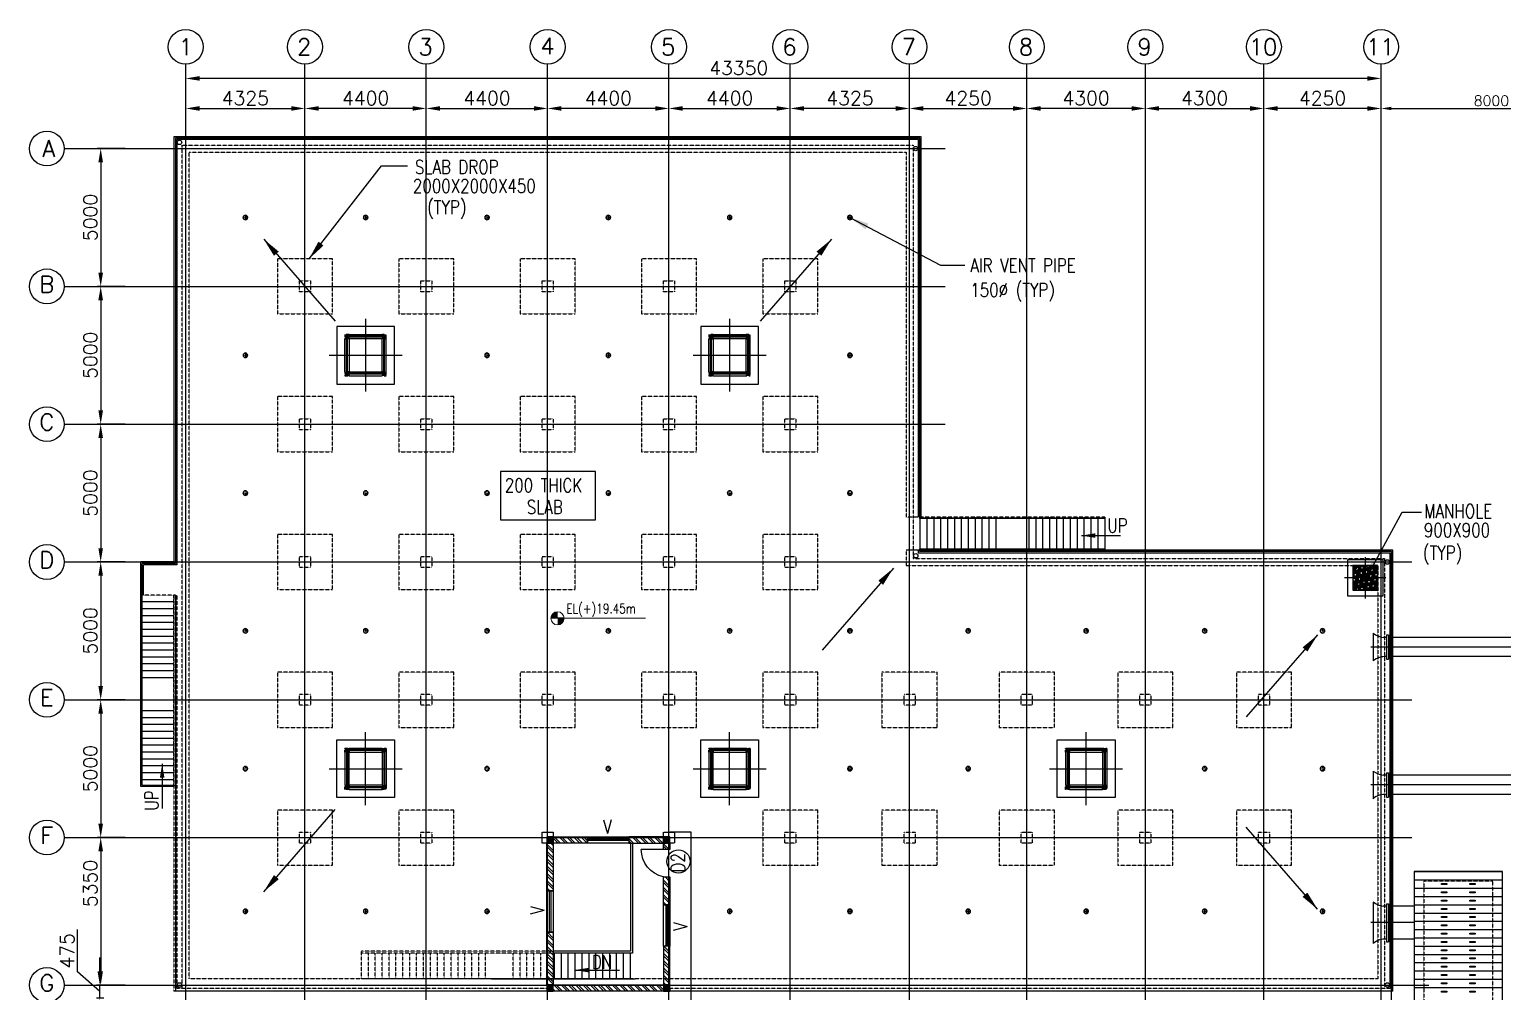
# Model space of a CAD drawing. Header units: millimetres. Extents: x -7644 to 230040, y 17031 to 222323.
# Drawn here: x 102246 to 155664, y 183353 to 218264 of the extents above; entities that cross this region are included whole.
import ezdxf
from ezdxf.enums import TextEntityAlignment as Align

# ---------------------------------------------------------------- set-up
doc = ezdxf.new("R2010")
doc.units = ezdxf.units.MM
doc.header["$LTSCALE"] = 4
doc.header["$MEASUREMENT"] = 0
doc.header["$PDMODE"] = 34
doc.linetypes.add('CENTER', pattern=[2, 1.25, -0.25, 0.25, -0.25])
doc.linetypes.add('HIDDEN', pattern=[0.375, 0.25, -0.125])
doc.layers.get('0').update_dxf_attribs({"color": 8})
for name, color, linetype in [('3MM', 3, 'Continuous'), ('AIR COWL', 3, 'Continuous'), ('BRICK WALL', 1, 'Continuous'), ('CENTER', 252, 'CENTER'), ('DIM', 8, 'Continuous'), ('GD NAME', 6, 'CENTER'), ('GRID', 8, 'CENTER'), ('HANDRAIL', 6, 'Continuous'), ('HATCH', 253, 'Continuous'), ('MOTOR', 252, 'Continuous'), ('PIPE', 3, 'Continuous'), ('PIPE LINE(MOTOR)', 142, 'Continuous'), ('RCC WALL', 7, 'Continuous'), ('SHADE', 5, 'Continuous'), ('txt-1', 7, 'Continuous'), ('txt-2', 7, 'Continuous')]:
    doc.layers.add(name, color=color, linetype=linetype)
doc.layers.add('C - E - Text 2.5', color=3, linetype='CENTER', lineweight=35)
doc.layers.add('Object', color=7, linetype='Continuous', lineweight=0)
doc.styles.add('Mano', font='romand.shx', dxfattribs={"height": 3})
doc.styles.add('ROMANS', font='ROMANS')
doc.linetypes.add('FENCELINE1', pattern='A,0.25,-0.1,[133,ltypeshp.shx,S=0.1,R=0,X=-0.1,Y=0],-0.1,1', length=1.45)
doc.dimstyles.new('1-75N', dxfattribs={"dimscale": 75, "dimtxt": 5, "dimasz": 5, "dimexe": 1.25, "dimexo": 1.25, "dimgap": 1.25, "dimtad": 1, "dimdec": 0, "dimdsep": 46, "dimtxsty": 'ROMANS', "dimcen": 1, "dimclrd": 8, "dimclre": 8, "dimclrt": 5, "dimadec": 0, "dimazin": 0, "dimtfac": 1, "dimtdec": 0, "dimtmove": 0, "dimatfit": 3, "dimfxl": 1, "dimarcsym": 0})

# ---------------------------------------------------------------- blocks, each defined once
blk = doc.blocks.new('*D150')
at = {"layer": 'DEFPOINTS', "color": 0, "transparency": 16777216}
for p in [(104798, 183590), (105066, 183590), (105066, 183115)]:
    blk.add_point(p, dxfattribs=at)
at = {"layer": 'DIM', "color": 8, "lineweight": -2, "transparency": 16777216}
for p, q in [((103989, 184063), (103989, 185599)), ((104798, 184090), (104798, 184590)), ((104798, 183353), (103989, 184063)), ((104941, 183590), (104673, 183590)), ((104798, 183115), (104798, 183590)), ((104798, 183115), (104798, 183590)), ((104941, 183115), (104673, 183115)), ((104798, 182615), (104798, 182115))]:
    blk.add_line(p, q, dxfattribs=at)
at = {"layer": 'DIM', "color": 8, "transparency": 16777216}
for points in [[(104715, 184090), (104881, 184090), (104798, 183590)], [(104715, 182615), (104881, 182615), (104798, 183115)]]:
    blk.add_solid(points, dxfattribs=at)
at = {"layer": 'DIM', "color": 5, "transparency": 16777216, "insert": (103614, 184831), "char_height": 500, "attachment_point": 5, "rotation": 90, "style": 'ROMANS'}
blk.add_mtext('475', dxfattribs=at)
blk = doc.blocks.new('A$C472B03D5')
at = {"layer": 'DIM'}
h = blk.add_hatch(color=1, dxfattribs=at)
h.dxf.hatch_style = 1
h.paths.add_polyline_path([(0, 0), (-238, 0), (-238, -238, 0.414214)])
h.paths.add_polyline_path([(-238, 0), (-238, 238, 0.414214), (-476, 0)])
at = {"layer": 'DIM', "color": 1}
blk.add_line((0, 0), (-476, 0), dxfattribs=at)
at = {"layer": 'Object'}
blk.add_lwpolyline([(0, 0), (2950, 0)], dxfattribs=at)
blk.add_circle((-238, 0), 238, dxfattribs=at)
blk = doc.blocks.new('*D151')
at = {"layer": 'DEFPOINTS', "color": 0, "transparency": 16777216}
for p in [(105837, 213940), (104829, 208940), (105837, 208940)]:
    blk.add_point(p, dxfattribs=at)
at = {"layer": 'DIM', "color": 8, "lineweight": -2, "transparency": 16777216}
for p, q in [((105712, 213940), (104704, 213940)), ((104829, 213440), (104829, 209440)), ((105712, 208940), (104704, 208940))]:
    blk.add_line(p, q, dxfattribs=at)
at = {"layer": 'DIM', "color": 8, "transparency": 16777216}
for points in [[(104745, 213440), (104912, 213440), (104829, 213940)], [(104745, 209440), (104912, 209440), (104829, 208940)]]:
    blk.add_solid(points, dxfattribs=at)
at = {"layer": 'DIM', "color": 5, "transparency": 16777216, "insert": (104454, 211440), "char_height": 500, "attachment_point": 5, "rotation": 90, "style": 'ROMANS'}
blk.add_mtext('5000', dxfattribs=at)
blk = doc.blocks.new('*D152')
at = {"layer": 'DEFPOINTS', "color": 0, "transparency": 16777216}
for p in [(105837, 208940), (104829, 203940), (105837, 203940)]:
    blk.add_point(p, dxfattribs=at)
at = {"layer": 'DIM', "color": 8, "lineweight": -2, "transparency": 16777216}
for p, q in [((105712, 208940), (104704, 208940)), ((104829, 208440), (104829, 204440)), ((105712, 203940), (104704, 203940))]:
    blk.add_line(p, q, dxfattribs=at)
at = {"layer": 'DIM', "color": 8, "transparency": 16777216}
for points in [[(104745, 208440), (104912, 208440), (104829, 208940)], [(104745, 204440), (104912, 204440), (104829, 203940)]]:
    blk.add_solid(points, dxfattribs=at)
at = {"layer": 'DIM', "color": 5, "transparency": 16777216, "insert": (104454, 206440), "char_height": 500, "attachment_point": 5, "rotation": 90, "style": 'ROMANS'}
blk.add_mtext('5000', dxfattribs=at)
blk = doc.blocks.new('*D170')
at = {"layer": 'DEFPOINTS', "color": 0, "transparency": 16777216}
for p in [(105837, 203940), (104829, 198940), (105837, 198940)]:
    blk.add_point(p, dxfattribs=at)
at = {"layer": 'DIM', "color": 8, "lineweight": -2, "transparency": 16777216}
for p, q in [((105712, 203940), (104704, 203940)), ((104829, 203440), (104829, 199440)), ((105712, 198940), (104704, 198940))]:
    blk.add_line(p, q, dxfattribs=at)
at = {"layer": 'DIM', "color": 8, "transparency": 16777216}
for points in [[(104745, 203440), (104912, 203440), (104829, 203940)], [(104745, 199440), (104912, 199440), (104829, 198940)]]:
    blk.add_solid(points, dxfattribs=at)
at = {"layer": 'DIM', "color": 5, "transparency": 16777216, "insert": (104454, 201440), "char_height": 500, "attachment_point": 5, "rotation": 90, "style": 'ROMANS'}
blk.add_mtext('5000', dxfattribs=at)
blk = doc.blocks.new('*D171')
at = {"layer": 'DEFPOINTS', "color": 0, "transparency": 16777216}
for p in [(105837, 198940), (104829, 193940), (105837, 193940)]:
    blk.add_point(p, dxfattribs=at)
at = {"layer": 'DIM', "color": 8, "lineweight": -2, "transparency": 16777216}
for p, q in [((105712, 198940), (104704, 198940)), ((104829, 198440), (104829, 194440)), ((105712, 193940), (104704, 193940))]:
    blk.add_line(p, q, dxfattribs=at)
at = {"layer": 'DIM', "color": 8, "transparency": 16777216}
for points in [[(104745, 198440), (104912, 198440), (104829, 198940)], [(104745, 194440), (104912, 194440), (104829, 193940)]]:
    blk.add_solid(points, dxfattribs=at)
at = {"layer": 'DIM', "color": 5, "transparency": 16777216, "insert": (104454, 196440), "char_height": 500, "attachment_point": 5, "rotation": 90, "style": 'ROMANS'}
blk.add_mtext('5000', dxfattribs=at)
blk = doc.blocks.new('*D153')
at = {"layer": 'DEFPOINTS', "color": 0, "transparency": 16777216}
for p in [(105837, 193940), (104829, 188940), (105837, 188940)]:
    blk.add_point(p, dxfattribs=at)
at = {"layer": 'DIM', "color": 8, "lineweight": -2, "transparency": 16777216}
for p, q in [((105712, 193940), (104704, 193940)), ((104829, 193440), (104829, 189440)), ((105712, 188940), (104704, 188940))]:
    blk.add_line(p, q, dxfattribs=at)
at = {"layer": 'DIM', "color": 8, "transparency": 16777216}
for points in [[(104745, 193440), (104912, 193440), (104829, 193940)], [(104745, 189440), (104912, 189440), (104829, 188940)]]:
    blk.add_solid(points, dxfattribs=at)
at = {"layer": 'DIM', "color": 5, "transparency": 16777216, "insert": (104454, 191440), "char_height": 500, "attachment_point": 5, "rotation": 90, "style": 'ROMANS'}
blk.add_mtext('5000', dxfattribs=at)
blk = doc.blocks.new('*D154')
at = {"layer": 'DEFPOINTS', "color": 0, "transparency": 16777216}
for p in [(105837, 188940), (104829, 183590), (105837, 183590)]:
    blk.add_point(p, dxfattribs=at)
at = {"layer": 'DIM', "color": 8, "lineweight": -2, "transparency": 16777216}
for p, q in [((105712, 188940), (104704, 188940)), ((104829, 188440), (104829, 184090)), ((105712, 183590), (104704, 183590))]:
    blk.add_line(p, q, dxfattribs=at)
at = {"layer": 'DIM', "color": 8, "transparency": 16777216}
for points in [[(104745, 188440), (104912, 188440), (104829, 188940)], [(104745, 184090), (104912, 184090), (104829, 183590)]]:
    blk.add_solid(points, dxfattribs=at)
at = {"layer": 'DIM', "color": 5, "transparency": 16777216, "insert": (104454, 187274), "char_height": 500, "attachment_point": 5, "rotation": 90, "style": 'ROMANS'}
blk.add_mtext('5350', dxfattribs=at)
blk = doc.blocks.new('*D159')
at = {"layer": 'DEFPOINTS', "color": 0, "transparency": 16777216}
for p in [(112237, 215396), (107912, 214972), (112237, 214972)]:
    blk.add_point(p, dxfattribs=at)
at = {"layer": 'DIM', "color": 8, "lineweight": -2, "transparency": 16777216}
for p, q in [((107912, 215097), (107912, 215521)), ((108412, 215396), (111737, 215396)), ((112237, 215097), (112237, 215521))]:
    blk.add_line(p, q, dxfattribs=at)
at = {"layer": 'DIM', "color": 8, "transparency": 16777216}
for points in [[(108412, 215480), (108412, 215313), (107912, 215396)], [(111737, 215480), (111737, 215313), (112237, 215396)]]:
    blk.add_solid(points, dxfattribs=at)
at = {"layer": 'DIM', "color": 5, "transparency": 16777216, "insert": (110074, 215771), "char_height": 500, "attachment_point": 5, "style": 'ROMANS'}
blk.add_mtext('4325', dxfattribs=at)
blk = doc.blocks.new('*D160')
at = {"layer": 'DEFPOINTS', "color": 0, "transparency": 16777216}
for p in [(107912, 216486), (107912, 215704), (151262, 215579)]:
    blk.add_point(p, dxfattribs=at)
at = {"layer": 'DIM', "color": 8, "lineweight": -2, "transparency": 16777216}
for p, q in [((107912, 215829), (107912, 216611)), ((150762, 216486), (108412, 216486)), ((151262, 215704), (151262, 216611))]:
    blk.add_line(p, q, dxfattribs=at)
at = {"layer": 'DIM', "color": 8, "transparency": 16777216}
for points in [[(108412, 216569), (108412, 216403), (107912, 216486)], [(150762, 216569), (150762, 216403), (151262, 216486)]]:
    blk.add_solid(points, dxfattribs=at)
at = {"layer": 'DIM', "color": 5, "transparency": 16777216, "insert": (127968, 216861), "char_height": 500, "attachment_point": 5, "style": 'ROMANS'}
blk.add_mtext('43350', dxfattribs=at)
blk = doc.blocks.new('*D161')
at = {"layer": 'DEFPOINTS', "color": 0, "transparency": 16777216}
for p in [(112237, 215396), (112237, 214972), (116637, 214972)]:
    blk.add_point(p, dxfattribs=at)
at = {"layer": 'DIM', "color": 8, "lineweight": -2, "transparency": 16777216}
for p, q in [((112237, 215097), (112237, 215521)), ((116137, 215396), (112737, 215396)), ((116637, 215097), (116637, 215521))]:
    blk.add_line(p, q, dxfattribs=at)
at = {"layer": 'DIM', "color": 8, "transparency": 16777216}
for points in [[(112737, 215480), (112737, 215313), (112237, 215396)], [(116137, 215480), (116137, 215313), (116637, 215396)]]:
    blk.add_solid(points, dxfattribs=at)
at = {"layer": 'DIM', "color": 5, "transparency": 16777216, "insert": (114437, 215771), "char_height": 500, "attachment_point": 5, "style": 'ROMANS'}
blk.add_mtext('4400', dxfattribs=at)
blk = doc.blocks.new('*D162')
at = {"layer": 'DEFPOINTS', "color": 0, "transparency": 16777216}
for p in [(121037, 215396), (116637, 214972), (121037, 214972)]:
    blk.add_point(p, dxfattribs=at)
at = {"layer": 'DIM', "color": 8, "lineweight": -2, "transparency": 16777216}
for p, q in [((116637, 215097), (116637, 215521)), ((117137, 215396), (120537, 215396)), ((121037, 215097), (121037, 215521))]:
    blk.add_line(p, q, dxfattribs=at)
at = {"layer": 'DIM', "color": 8, "transparency": 16777216}
for points in [[(117137, 215480), (117137, 215313), (116637, 215396)], [(120537, 215480), (120537, 215313), (121037, 215396)]]:
    blk.add_solid(points, dxfattribs=at)
at = {"layer": 'DIM', "color": 5, "transparency": 16777216, "insert": (118837, 215771), "char_height": 500, "attachment_point": 5, "style": 'ROMANS'}
blk.add_mtext('4400', dxfattribs=at)
blk = doc.blocks.new('*D163')
at = {"layer": 'DEFPOINTS', "color": 0, "transparency": 16777216}
for p in [(121037, 215396), (121037, 214972), (125437, 214972)]:
    blk.add_point(p, dxfattribs=at)
at = {"layer": 'DIM', "color": 8, "lineweight": -2, "transparency": 16777216}
for p, q in [((121037, 215097), (121037, 215521)), ((124937, 215396), (121537, 215396)), ((125437, 215097), (125437, 215521))]:
    blk.add_line(p, q, dxfattribs=at)
at = {"layer": 'DIM', "color": 8, "transparency": 16777216}
for points in [[(121537, 215480), (121537, 215313), (121037, 215396)], [(124937, 215480), (124937, 215313), (125437, 215396)]]:
    blk.add_solid(points, dxfattribs=at)
at = {"layer": 'DIM', "color": 5, "transparency": 16777216, "insert": (123237, 215771), "char_height": 500, "attachment_point": 5, "style": 'ROMANS'}
blk.add_mtext('4400', dxfattribs=at)
blk = doc.blocks.new('*D164')
at = {"layer": 'DEFPOINTS', "color": 0, "transparency": 16777216}
for p in [(129837, 215396), (125437, 214972), (129837, 214972)]:
    blk.add_point(p, dxfattribs=at)
at = {"layer": 'DIM', "color": 8, "lineweight": -2, "transparency": 16777216}
for p, q in [((125437, 215097), (125437, 215521)), ((125937, 215396), (129337, 215396)), ((129837, 215097), (129837, 215521))]:
    blk.add_line(p, q, dxfattribs=at)
at = {"layer": 'DIM', "color": 8, "transparency": 16777216}
for points in [[(125937, 215480), (125937, 215313), (125437, 215396)], [(129337, 215480), (129337, 215313), (129837, 215396)]]:
    blk.add_solid(points, dxfattribs=at)
at = {"layer": 'DIM', "color": 5, "transparency": 16777216, "insert": (127637, 215771), "char_height": 500, "attachment_point": 5, "style": 'ROMANS'}
blk.add_mtext('4400', dxfattribs=at)
blk = doc.blocks.new('*D165')
at = {"layer": 'DEFPOINTS', "color": 0, "transparency": 16777216}
for p in [(129837, 215396), (129837, 214972), (134162, 214972)]:
    blk.add_point(p, dxfattribs=at)
at = {"layer": 'DIM', "color": 8, "lineweight": -2, "transparency": 16777216}
for p, q in [((129837, 215097), (129837, 215521)), ((133662, 215396), (130337, 215396)), ((134162, 215097), (134162, 215521))]:
    blk.add_line(p, q, dxfattribs=at)
at = {"layer": 'DIM', "color": 8, "transparency": 16777216}
for points in [[(130337, 215480), (130337, 215313), (129837, 215396)], [(133662, 215480), (133662, 215313), (134162, 215396)]]:
    blk.add_solid(points, dxfattribs=at)
at = {"layer": 'DIM', "color": 5, "transparency": 16777216, "insert": (131999, 215771), "char_height": 500, "attachment_point": 5, "style": 'ROMANS'}
blk.add_mtext('4325', dxfattribs=at)
blk = doc.blocks.new('*D166')
at = {"layer": 'DEFPOINTS', "color": 0, "transparency": 16777216}
for p in [(138412, 215396), (134162, 214972), (138412, 214972)]:
    blk.add_point(p, dxfattribs=at)
at = {"layer": 'DIM', "color": 8, "lineweight": -2, "transparency": 16777216}
for p, q in [((134162, 215097), (134162, 215521)), ((134662, 215396), (137912, 215396)), ((138412, 215097), (138412, 215521))]:
    blk.add_line(p, q, dxfattribs=at)
at = {"layer": 'DIM', "color": 8, "transparency": 16777216}
for points in [[(134662, 215480), (134662, 215313), (134162, 215396)], [(137912, 215480), (137912, 215313), (138412, 215396)]]:
    blk.add_solid(points, dxfattribs=at)
at = {"layer": 'DIM', "color": 5, "transparency": 16777216, "insert": (136287, 215771), "char_height": 500, "attachment_point": 5, "style": 'ROMANS'}
blk.add_mtext('4250', dxfattribs=at)
blk = doc.blocks.new('*D167')
at = {"layer": 'DEFPOINTS', "color": 0, "transparency": 16777216}
for p in [(138412, 215396), (138412, 214972), (142712, 214972)]:
    blk.add_point(p, dxfattribs=at)
at = {"layer": 'DIM', "color": 8, "lineweight": -2, "transparency": 16777216}
for p, q in [((138412, 215097), (138412, 215521)), ((142212, 215396), (138912, 215396)), ((142712, 215097), (142712, 215521))]:
    blk.add_line(p, q, dxfattribs=at)
at = {"layer": 'DIM', "color": 8, "transparency": 16777216}
for points in [[(138912, 215480), (138912, 215313), (138412, 215396)], [(142212, 215480), (142212, 215313), (142712, 215396)]]:
    blk.add_solid(points, dxfattribs=at)
at = {"layer": 'DIM', "color": 5, "transparency": 16777216, "insert": (140562, 215771), "char_height": 500, "attachment_point": 5, "style": 'ROMANS'}
blk.add_mtext('4300', dxfattribs=at)
blk = doc.blocks.new('*D168')
at = {"layer": 'DEFPOINTS', "color": 0, "transparency": 16777216}
for p in [(147012, 215396), (142712, 214972), (147012, 214972)]:
    blk.add_point(p, dxfattribs=at)
at = {"layer": 'DIM', "color": 8, "lineweight": -2, "transparency": 16777216}
for p, q in [((142712, 215097), (142712, 215521)), ((143212, 215396), (146512, 215396)), ((147012, 215097), (147012, 215521))]:
    blk.add_line(p, q, dxfattribs=at)
at = {"layer": 'DIM', "color": 8, "transparency": 16777216}
for points in [[(143212, 215480), (143212, 215313), (142712, 215396)], [(146512, 215480), (146512, 215313), (147012, 215396)]]:
    blk.add_solid(points, dxfattribs=at)
at = {"layer": 'DIM', "color": 5, "transparency": 16777216, "insert": (144862, 215771), "char_height": 500, "attachment_point": 5, "style": 'ROMANS'}
blk.add_mtext('4300', dxfattribs=at)
blk = doc.blocks.new('*D169')
at = {"layer": 'DEFPOINTS', "color": 0, "transparency": 16777216}
for p in [(147012, 215396), (147012, 214972), (151262, 214972)]:
    blk.add_point(p, dxfattribs=at)
at = {"layer": 'DIM', "color": 8, "lineweight": -2, "transparency": 16777216}
for p, q in [((147012, 215097), (147012, 215521)), ((150762, 215396), (147512, 215396)), ((151262, 215097), (151262, 215521))]:
    blk.add_line(p, q, dxfattribs=at)
at = {"layer": 'DIM', "color": 8, "transparency": 16777216}
for points in [[(147512, 215480), (147512, 215313), (147012, 215396)], [(150762, 215480), (150762, 215313), (151262, 215396)]]:
    blk.add_solid(points, dxfattribs=at)
at = {"layer": 'DIM', "color": 5, "transparency": 16777216, "insert": (149137, 215771), "char_height": 500, "attachment_point": 5, "style": 'ROMANS'}
blk.add_mtext('4250', dxfattribs=at)
blk = doc.blocks.new('A$C76855C04')
at = {"layer": 'RCC WALL', "linetype": 'HIDDEN'}
for points in [[(-1000, 1000), (1000, 1000), (1000, -1000), (-1000, -1000)], [(-200, -200), (200, -200), (200, 200), (-200, 200)]]:
    blk.add_lwpolyline(points, close=True, dxfattribs=at)
blk = doc.blocks.new('A$Cb5ffd65c')
at = {"layer": 'HATCH'}
h = blk.add_hatch(color=256, dxfattribs=at)
h.dxf.hatch_style = 1
h.paths.add_polyline_path([(-1650, 1650), (-1800, 1650), (-1800, 1800), (-1650, 1800)])
h = blk.add_hatch(color=256, dxfattribs=at)
h.dxf.hatch_style = 1
h.paths.add_polyline_path([(-300, 1650), (-450, 1650), (-450, 1800), (-300, 1800)])
h = blk.add_hatch(color=256, dxfattribs=at)
h.dxf.hatch_style = 1
h.paths.add_polyline_path([(-1650, 300), (-1800, 300), (-1800, 450), (-1650, 450)])
h = blk.add_hatch(color=256, dxfattribs=at)
h.dxf.hatch_style = 1
h.paths.add_polyline_path([(-300, 300), (-450, 300), (-450, 450), (-300, 450)])
at = {"layer": 'CENTER'}
for p, q in [((-1050, 2370), (-1050, -270)), ((-2370, 1050), (270, 1050))]:
    blk.add_line(p, q, dxfattribs=at)
at = {"layer": 'RCC WALL'}
blk.add_lwpolyline([(0, 0), (-2100, 0), (-2100, 2100), (0, 2100)], close=True, dxfattribs=at)
at = {"layer": 'RCC WALL', "linetype": 'HIDDEN'}
for points in [[(-1650, 1650), (-1800, 1650), (-1800, 1800), (-1650, 1800)], [(-300, 1650), (-450, 1650), (-450, 1800), (-300, 1800)], [(-1650, 300), (-1800, 300), (-1800, 450), (-1650, 450)], [(-300, 300), (-450, 300), (-450, 450), (-300, 450)]]:
    blk.add_lwpolyline(points, close=True, dxfattribs=at)
at = {"layer": 'SHADE'}
for points in [[(-1800, 1650), (-1800, 450)], [(-1740, 450), (-1740, 1650)], [(-1710, 450), (-1710, 1650)], [(-450, 1800), (-1650, 1800)], [(-450, 1740), (-1650, 1740)], [(-450, 1710), (-1650, 1710)], [(-390, 450), (-390, 1650)], [(-360, 450), (-360, 1650)], [(-300, 1650), (-300, 450)], [(-450, 390), (-1650, 390)], [(-450, 360), (-1650, 360)], [(-450, 300), (-1650, 300)]]:
    blk.add_lwpolyline(points, dxfattribs=at)
blk.add_lwpolyline([(-450, 1650), (-450, 450), (-1650, 450), (-1650, 1650)], close=True, dxfattribs=at)
blk = doc.blocks.new('A$C0ED2451D')
at = {"color": 4}
blk.add_line((0, 0), (0, 806), dxfattribs=at)
blk.add_arc((-20, -242), 1049, 13.366, 88.8848)
blk = doc.blocks.new('A$C39FC52EA')
at = {"layer": 'HATCH'}
h = blk.add_hatch(color=256, dxfattribs=at)
h.dxf.hatch_style = 1
h.paths.add_polyline_path([(-115, 115), (115, 115), (115, -115), (-115, -115)])
at = {"layer": 'RCC WALL'}
blk.add_lwpolyline([(-115, 115), (115, 115), (115, -115), (-115, -115)], close=True, dxfattribs=at)
blk = doc.blocks.new('AIRCOWL')
at = {"layer": 'HATCH'}
h = blk.add_hatch(dxfattribs=at)
h.set_pattern_fill('ANSI31', color=256, scale=50)
edge = h.paths.add_edge_path(flags=17)
edge.add_arc((645526, 214891), 75, 0, 360)
edge = h.paths.add_edge_path()
edge.add_arc((645526, 214891), 83, 0, 360)
at = {"layer": 'AIR COWL'}
for radius in [83, 75]:
    blk.add_circle((645526, 214891), radius, dxfattribs=at)
at = {"layer": 'CENTER', "ltscale": 0.5}
for points in [[(645431, 214891), (645621, 214891)], [(645526, 214986), (645526, 214796)]]:
    blk.add_lwpolyline(points, dxfattribs=at)
blk = doc.blocks.new('A$C150D4C61')
at = {"layer": 'HATCH'}
h = blk.add_hatch(dxfattribs=at)
h.set_pattern_fill('HOUND', color=256, scale=500)
h.paths.add_polyline_path([(-450, 450), (-450, -450), (450, -450), (450, 450)])
at = {"layer": 'CENTER'}
for points in [[(0, 750), (0, -750)], [(750, 0), (-750, 0)]]:
    blk.add_lwpolyline(points, dxfattribs=at)
at = {"layer": 'RCC WALL', "linetype": 'Continuous'}
for points in [[(-650, 650), (-650, -650), (650, -650), (650, 650)], [(-450, 450), (-450, -450), (450, -450), (450, 450)]]:
    blk.add_lwpolyline(points, close=True, dxfattribs=at)
blk = doc.blocks.new('*D196')
at = {"layer": 'DEFPOINTS', "color": 0, "transparency": 16777216}
for p in [(159262, 215396), (151262, 214972), (159262, 213115)]:
    blk.add_point(p, dxfattribs=at)
at = {"layer": 'SHADE', "color": 8, "lineweight": -2, "transparency": 16777216}
for p, q in [((151262, 215065), (151262, 215490)), ((151637, 215396), (158887, 215396)), ((159262, 213209), (159262, 215490))]:
    blk.add_line(p, q, dxfattribs=at)
at = {"layer": 'SHADE', "color": 8, "transparency": 16777216}
for points in [[(151637, 215459), (151637, 215334), (151262, 215396)], [(158887, 215459), (158887, 215334), (159262, 215396)]]:
    blk.add_solid(points, dxfattribs=at)
at = {"layer": 'SHADE', "color": 5, "transparency": 16777216, "insert": (155262, 215677), "char_height": 375, "attachment_point": 5, "style": 'ROMANS'}
blk.add_mtext('8000', dxfattribs=at)
blk = doc.blocks.new('MOTOER')
at = {"layer": 'CENTER'}
for points in [[(4640, 9701), (-11323, 9701)], [(4641, 4701), (-11323, 4701)], [(-9751, -299), (-11323, -299)]]:
    blk.add_lwpolyline(points, dxfattribs=at)
at = {"layer": 'PIPE LINE(MOTOR)'}
for p, q in [((-10758, 10053, 0), (-10878, 10053, 0)), ((-10758, 10143, 0), (-10686, 10143, 0)), ((-10758, 10143, 0), (-10758, 9258, 0)), ((-10686, 10143, 0), (-10686, 9258, 0)), ((-1433, 10053), (-10686, 10053, 0)), ((-10758, 9258, 0), (-10686, 9258, 0)), ((-1433, 9353), (-10686, 9353, 0)), ((-10757, 5053, 0), (-10878, 5053, 0)), ((-10757, 5143, 0), (-10685, 5143, 0)), ((-10757, 5143, 0), (-10757, 4258, 0)), ((-10685, 5143, 0), (-10685, 4258, 0)), ((-1433, 5053), (-10685, 5053, 0)), ((-1433, 4353), (-10685, 4353, 0)), ((-10757, 4258, 0), (-10685, 4258, 0)), ((-10757, 300, 0), (-10878, 300, 0)), ((-10757, 390, 0), (-10685, 390, 0)), ((-10757, 390, 0), (-10757, -993, 0)), ((-10685, 390, 0), (-10685, -993, 0)), ((-9751, 300, 0), (-10685, 300, 0)), ((-10757, -993, 0), (-10685, -993, 0)), ((-9751, -899, 0), (-10685, -899, 0))]:
    blk.add_line(p, q, dxfattribs=at)
at = {"layer": 'PIPE LINE(MOTOR)', "elevation": 0}
for points in [[(-11246, 10203), (-11246, 9198)], [(-11246, 5203), (-11246, 4198)], [(-11246, 450), (-11246, -1053)]]:
    blk.add_lwpolyline(points, dxfattribs=at)
at = {"layer": 'PIPE LINE(MOTOR)'}
for centre, radius, start, end in [((-10782, 10815, 0), 768, 232.8264, 262.7632), ((-10821, 8705, 0), 651, 84.4138, 130.7102), ((-10781, 5815, 0), 768, 232.8264, 262.7632), ((-10821, 3705, 0), 651, 84.4138, 130.7102), ((-10781, 1063, 0), 768, 232.8264, 262.7632), ((-10821, -1547, 0), 651, 84.4138, 130.7102)]:
    blk.add_arc(centre, radius, start, end, dxfattribs=at)
blk = doc.blocks.new('A$C167F1A48')
at = {"layer": 'RCC WALL', "linetype": 'HIDDEN'}
for p, q in [((-10950, 0), (-10950, -1000)), ((-4000, 0), (-10950, 0)), ((-10700, 0), (-10700, -925)), ((-10450, 0), (-10450, -925)), ((-10200, 0), (-10200, -925)), ((-9950, 0), (-9950, -925)), ((-9700, 0), (-9700, -925)), ((-9450, 0), (-9450, -925)), ((-9200, 0), (-9200, -925)), ((-8950, 0), (-8950, -925)), ((-8700, 0), (-8700, -925)), ((-8450, 0), (-8450, -925)), ((-8200, 0), (-8200, -925)), ((-7950, 0), (-7950, -925)), ((-7700, 0), (-7700, -925)), ((-7450, 0), (-7450, -925)), ((-7200, 0), (-7200, -925)), ((-6950, 0), (-6950, -925)), ((-6700, 0), (-6700, -925)), ((-6450, 0), (-6450, -925)), ((-5450, 0), (-5450, -925)), ((-5200, 0), (-5200, -925)), ((-4950, 0), (-4950, -925)), ((-4700, 0), (-4700, -925)), ((-4450, 0), (-4450, -925)), ((-4200, 0), (-4200, -925)), ((-4000, -1000), (-10950, -1000))]:
    blk.add_line(p, q, dxfattribs=at)
at = {"layer": 'RCC WALL'}
for p, q in [((-1200, 0), (-4000, 0)), ((-3950, 0), (-3950, -925)), ((-3700, 0), (-3700, -925)), ((-3450, 0), (-3450, -925)), ((-3200, 0), (-3200, -925)), ((-2950, 0), (-2950, -925)), ((-2700, 0), (-2700, -925)), ((-2450, 0), (-2450, -925)), ((-2200, 0), (-2200, -925)), ((-1950, 0), (-1950, -925)), ((-1700, 0), (-1700, -925)), ((-1450, 0), (-1450, -925)), ((-1200, 0), (-1200, -925)), ((-1200, -1000), (-4000, -1000))]:
    blk.add_line(p, q, dxfattribs=at)
at = {"layer": 'RCC WALL', "linetype": 'HIDDEN'}
blk.add_lwpolyline([(-4000, -925), (-10950, -925)], dxfattribs=at)
at = {"layer": 'RCC WALL'}
for points in [[(-1125, -4925), (-1125, -925), (-4000, -925)], [(-1200, -4925), (-1200, -1000)]]:
    blk.add_lwpolyline(points, dxfattribs=at)

msp = doc.modelspace()

# ---------------------------------------------------------------- hatches: boundary and pattern name
at = {"layer": 'HATCH'}
h = msp.add_hatch(dxfattribs=at)
h.set_pattern_fill('ANSI32', color=256, scale=500, angle=-90, style=0)
h.paths.add_polyline_path([(122486.6, 188970.3), (122486.6, 188740.3), (121236.7, 188740.3), (121236.7, 188970.3)])
h.paths.add_polyline_path([(121006.7, 188740.3), (121236.7, 188740.3), (121236.7, 187002.8), (121006.7, 187002.8)])
h.paths.add_polyline_path([(123986.6, 188970.3), (123986.6, 188740.3), (125236.4, 188740.3), (125236.4, 188970.3)])
h.paths.add_polyline_path([(125236.6, 188740.3), (125466.6, 188740.3), (125466.6, 188510.3), (125236.6, 188510.3)])
h.paths.add_polyline_path([(125236.6, 187510.3), (125466.6, 187510.3), (125466.6, 186497.8), (125236.6, 186497.8)])
h.paths.add_polyline_path([(125236.6, 183595.3), (125466.6, 183595.3), (125466.6, 184997.8), (125236.6, 184997.8)])
h.paths.add_polyline_path([(125236.6, 183595.3), (125236.6, 183365.3), (121236.7, 183365.3), (121236.7, 183595.3)])
h.paths.add_polyline_path([(121006.7, 185502.8), (121236.7, 185502.8), (121236.7, 183590.3), (121006.7, 183590.3)])

# ---------------------------------------------------------------- linework, layer by layer
at = {"color": 4}
msp.add_lwpolyline([(125466.6, 177565.3), (126236.6, 177565.3), (126236.6, 189140.3), (125466.6, 189140.3)], dxfattribs=at)
at = {"layer": '3MM', "color": 5}
for p, q in [((123986.6, 188880.3), (122486.6, 188880.3)), ((123986.6, 188830.3), (122486.6, 188830.3)), ((121096.7, 187002.8), (121096.7, 185502.8)), ((121146.7, 187002.8), (121146.7, 185502.8)), ((125326.6, 186497.8), (125326.6, 184997.8)), ((125376.6, 186497.8), (125376.6, 184997.8))]:
    msp.add_line(p, q, dxfattribs=at)
for points in [[(123986.6, 188740.3), (122486.6, 188740.3), (122486.6, 188970.3), (123986.6, 188970.3)], [(121236.7, 187002.8), (121236.7, 185502.8), (121006.7, 185502.8), (121006.7, 187002.8)], [(125466.6, 186497.8), (125466.6, 184997.8), (125236.6, 184997.8), (125236.6, 186497.8)]]:
    msp.add_lwpolyline(points, close=True, dxfattribs=at)
at = {"layer": 'BRICK WALL'}
for points in [[(121006.7, 188740.3), (121236.7, 188740.3), (121236.7, 187002.8), (121006.7, 187002.8)], [(122486.6, 188970.3), (122486.6, 188740.3), (121236.7, 188740.3), (121236.7, 188970.3)], [(123986.6, 188970.3), (123986.6, 188740.3), (125236.4, 188740.3), (125236.4, 188970.3)], [(125236.6, 188740.3), (125466.6, 188740.3), (125466.6, 188510.3), (125236.6, 188510.3)], [(125236.6, 187510.3), (125466.6, 187510.3), (125466.6, 186497.8), (125236.6, 186497.8)], [(121006.7, 185502.8), (121236.7, 185502.8), (121236.7, 183590.3), (121006.7, 183590.3)], [(125236.6, 183595.3), (125466.6, 183595.3), (125466.6, 184997.8), (125236.6, 184997.8)], [(125236.6, 183595.3), (125236.6, 183365.3), (121236.7, 183365.3), (121236.7, 183595.3)]]:
    msp.add_lwpolyline(points, close=True, dxfattribs=at)
at = {"layer": 'DIM', "color": 7, "linetype": 'Continuous'}
msp.add_lwpolyline([(122776.5, 202220), (119331, 202220), (119331, 200475.4), (122776.5, 200475.4)], close=True, dxfattribs=at)
at = {"layer": 'GRID'}
for points in [[(107911.6, 151962.7), (107911.6, 217000.4)], [(112236.6, 151962.7), (112236.6, 217000.4)], [(116636.6, 151962.7), (116636.6, 217000.4)], [(121036.6, 151962.7), (121036.6, 217000.4)], [(125436.6, 151962.7), (125436.6, 217000.4)], [(129836.6, 151962.7), (129836.6, 217000.4)], [(134161.6, 151962.7), (134161.6, 217000.4)], [(138411.6, 166205), (138411.6, 217000.4)], [(142711.6, 166205), (142711.6, 217000.4)], [(147011.6, 166205), (147011.6, 217000.4)], [(151261.6, 166205), (151261.6, 217000.4)], [(103509, 213940.3), (135455.7, 213940.3)], [(103509, 208940.3), (135455.7, 208940.3)], [(103509, 203940.3), (135455.7, 203940.3)], [(103509, 198940.3), (152378.5, 198940.3)], [(103509, 193940.3), (152378.5, 193940.3)], [(103509, 188940.3), (152378.5, 188940.3)], [(103509, 183590.3), (152997.1, 183590.3)]]:
    msp.add_lwpolyline(points, dxfattribs=at)
at = {"layer": 'HANDRAIL', "linetype": 'FENCELINE1', "ltscale": 0.5}
msp.add_line((106336.6, 190840.3), (106336.6, 198890.3), dxfattribs=at)
for points in [[(141236.6, 200515.5), (134536.6, 200515.5), (134536.6, 214315.3), (107536.6, 214315.3), (107536.6, 198890.3), (106336.6, 198890.3)], [(141236.3, 167290.3), (134536.6, 167290.3), (134536.6, 167390.3), (151636.6, 167390.2), (151636.6, 183340.3), (151636.6, 199315.5), (134536.6, 199315.5), (134536.6, 199415.5), (141236.6, 199415.5)], [(107536.5, 197740.3), (107536.5, 183365.3)], [(106336.6, 190840.3), (107536.5, 190840.3)]]:
    msp.add_lwpolyline(points, dxfattribs=at)
at = {"layer": 'PIPE', "color": 5}
for centre in [(107686.6, 214165.3), (134386.6, 213940.3), (134386.6, 199165.4), (151486.6, 198940.3), (107686.6, 183590.3), (151486.6, 183590.3)]:
    msp.add_circle(centre, 80, dxfattribs=at)
at = {"layer": 'RCC WALL', "linetype": 'HIDDEN'}
for p, q in [((141236.6, 200565.5), (134036.6, 200565.5)), ((134286.6, 200565.5), (134286.6, 199365.5)), ((107486.6, 197740.3), (106286.6, 197740.3)), ((107486.6, 190790.3), (107486.6, 197740.3))]:
    msp.add_line(p, q, dxfattribs=at)
at = {"layer": 'RCC WALL'}
for p, q in [((134536.6, 200565.5), (134536.6, 199365.5)), ((134786.6, 200565.5), (134786.6, 199365.5)), ((135036.6, 200565.5), (135036.6, 199365.5)), ((135286.6, 200565.5), (135286.6, 199365.5)), ((135536.6, 200565.5), (135536.6, 199365.5)), ((135786.6, 200565.5), (135786.6, 199365.5)), ((136036.6, 200565.5), (136036.6, 199365.5)), ((136286.6, 200565.5), (136286.6, 199365.5)), ((136536.6, 200565.5), (136536.6, 199365.5)), ((136786.6, 200565.5), (136786.6, 199365.5)), ((137036.6, 200565.5), (137036.6, 199365.5)), ((137286.6, 200565.5), (137286.6, 199365.5)), ((138486.6, 200565.5), (138486.6, 199365.5)), ((138736.6, 200565.5), (138736.6, 199365.5)), ((138986.6, 200565.5), (138986.6, 199365.5)), ((139236.6, 200565.5), (139236.6, 199365.5)), ((139486.6, 200565.5), (139486.6, 199365.5)), ((139736.6, 200565.5), (139736.6, 199365.5)), ((139986.6, 200565.5), (139986.6, 199365.5)), ((140236.6, 200565.5), (140236.6, 199365.5)), ((140486.6, 200565.5), (140486.6, 199365.5)), ((140736.6, 200565.5), (140736.6, 199365.5)), ((140986.6, 200565.5), (140986.6, 199365.5)), ((141236.6, 200565.5), (141236.6, 199365.5)), ((107486.6, 198940.3), (106286.6, 198940.3)), ((106286.6, 190790.3), (106286.6, 198940.3)), ((106386.6, 197740.3), (106386.6, 198840.3)), ((107486.6, 197490.3), (106286.6, 197490.3)), ((107486.6, 197240.3), (106286.6, 197240.3)), ((107486.6, 196990.3), (106286.6, 196990.3)), ((107486.6, 196740.3), (106286.6, 196740.3)), ((107486.6, 196490.3), (106286.6, 196490.3)), ((107486.6, 196240.3), (106286.6, 196240.3)), ((107486.6, 195990.3), (106286.6, 195990.3)), ((107486.6, 195740.3), (106286.6, 195740.3)), ((107486.6, 195490.3), (106286.6, 195490.3)), ((107486.6, 195240.3), (106286.6, 195240.3)), ((107486.6, 194990.3), (106286.6, 194990.3)), ((107486.6, 194740.3), (106286.6, 194740.3)), ((107486.6, 190790.3), (106286.6, 190790.3))]:
    msp.add_line(p, q, dxfattribs=at)
at = {"layer": 'RCC WALL', "linetype": 'CENTER'}
for p, q in [((141236.6, 199365.5), (134036.6, 199365.5)), ((107486.6, 193540.3), (106286.6, 193540.3)), ((107486.6, 193290.3), (106286.6, 193290.3)), ((107486.6, 193040.3), (106286.6, 193040.3)), ((107486.6, 192790.3), (106286.6, 192790.3)), ((107486.6, 192540.3), (106286.6, 192540.3)), ((107486.6, 192290.3), (106286.6, 192290.3)), ((107486.6, 192040.3), (106286.6, 192040.3)), ((107486.6, 191790.3), (106286.6, 191790.3)), ((107486.6, 191540.3), (106286.6, 191540.3)), ((107486.6, 191290.3), (106286.6, 191290.3)), ((107486.6, 191040.3), (106286.6, 191040.3))]:
    msp.add_line(p, q, dxfattribs=at)
at = {"layer": 'RCC WALL'}
for points in [[(134486.6, 200565.5), (134486.6, 214265.3), (107586.6, 214265.3), (107586.6, 198840.3), (106386.6, 198840.3)], [(134586.6, 200565.5), (134586.6, 214365.3), (107486.6, 214365.3), (107486.6, 198940.3)], [(151586.6, 183465.3), (151586.6, 199265.5), (134486.6, 199265.5), (134486.6, 199365.5)], [(151686.6, 183365.3), (151686.6, 199365.5), (134586.6, 199365.5)], [(152464.5, 187703.2), (155664.5, 187703.2)], [(152464.5, 187403.2), (155664.5, 187403.2)], [(152464.5, 187103.2), (155664.5, 187103.2)], [(152464.5, 186803.2), (155664.5, 186803.2)], [(152464.5, 186503.2), (155664.5, 186503.2)], [(152464.5, 186203.2), (155664.5, 186203.2)], [(152464.5, 185903.2), (155664.5, 185903.2)], [(152464.5, 185603.2), (155664.5, 185603.2)], [(152464.5, 185303.2), (155664.5, 185303.2)], [(152464.5, 185003.2), (155664.5, 185003.2)], [(152464.5, 184703.2), (155664.5, 184703.2)], [(152464.5, 184403.2), (155664.5, 184403.2)], [(152464.5, 184103.2), (155664.5, 184103.2)], [(152464.5, 183803.2), (155664.5, 183803.2)], [(121006.7, 183365.3), (107486.5, 183365.3)], [(121006.7, 183465.3), (121007.7, 183365.4)], [(151686.6, 183365.3), (125466.6, 183365.3)], [(152464.5, 183503.2), (155664.5, 183503.2)]]:
    msp.add_lwpolyline(points, dxfattribs=at)
at = {"layer": 'RCC WALL', "linetype": 'HIDDEN'}
for points in [[(107786.6, 183465.3), (107786.6, 214065.3), (134286.6, 214065.3), (134286.6, 200565.5)], [(134036.6, 199365.5), (134036.6, 198815.3), (151136.6, 198815.3), (151136.7, 183815.3), (108036.6, 183815.3), (108036.6, 213815.3), (134036.6, 213815.3), (134036.6, 200565.5)], [(134286.6, 199365.5), (134286.6, 199065.3), (151386.6, 199065.3), (151386.7, 183465.3)], [(107486.6, 197740.3), (107486.5, 183365.3)], [(107586.6, 197740.3), (107486.6, 197740.3)], [(107586.6, 197740.3), (107586.5, 183465.3)], [(121006.7, 183465.3), (107586.5, 183465.3)], [(151586.6, 183465.3), (125466.6, 183465.3)]]:
    msp.add_lwpolyline(points, dxfattribs=at)
at = {"layer": 'RCC WALL', "linetype": 'CENTER'}
for points in [[(121236.6, 189140.3), (121236.6, 188740.3), (120836.6, 188740.3), (120836.6, 189140.3)], [(125636.6, 189140.3), (125636.6, 188740.3), (125236.6, 188740.3), (125236.6, 189140.3)], [(107586.5, 183465.3), (107586.5, 183465.3)]]:
    msp.add_lwpolyline(points, close=True, dxfattribs=at)
at = {"layer": 'RCC WALL'}
for points in [[(152464.5, 179003.2), (155664.5, 179003.2), (155664.5, 187703.2), (152464.5, 187703.2)], [(153453.3, 187271), (153648.8, 187271), (153648.8, 187235.5), (153453.3, 187235.5)], [(153453.3, 186971), (153648.8, 186971), (153648.8, 186935.5), (153453.3, 186935.5)], [(154482.2, 187271), (154677.7, 187271), (154677.7, 187235.5), (154482.2, 187235.5)], [(154482.2, 186971), (154677.7, 186971), (154677.7, 186935.5), (154482.2, 186935.5)], [(153453.3, 186671), (153648.8, 186671), (153648.8, 186635.5), (153453.3, 186635.5)], [(154482.2, 186671), (154677.7, 186671), (154677.7, 186635.5), (154482.2, 186635.5)], [(153453.3, 186371), (153648.8, 186371), (153648.8, 186335.5), (153453.3, 186335.5)], [(153453.3, 186071), (153648.8, 186071), (153648.8, 186035.5), (153453.3, 186035.5)], [(154482.2, 186371), (154677.7, 186371), (154677.7, 186335.5), (154482.2, 186335.5)], [(154482.2, 186071), (154677.7, 186071), (154677.7, 186035.5), (154482.2, 186035.5)], [(153453.3, 185771), (153648.8, 185771), (153648.8, 185735.5), (153453.3, 185735.5)], [(153453.3, 185471), (153648.8, 185471), (153648.8, 185435.5), (153453.3, 185435.5)], [(154482.2, 185771), (154677.7, 185771), (154677.7, 185735.5), (154482.2, 185735.5)], [(154482.2, 185471), (154677.7, 185471), (154677.7, 185435.5), (154482.2, 185435.5)], [(153453.3, 185171), (153648.8, 185171), (153648.8, 185135.5), (153453.3, 185135.5)], [(153453.3, 184871), (153648.8, 184871), (153648.8, 184835.5), (153453.3, 184835.5)], [(154482.2, 185171), (154677.7, 185171), (154677.7, 185135.5), (154482.2, 185135.5)], [(154482.2, 184871), (154677.7, 184871), (154677.7, 184835.5), (154482.2, 184835.5)], [(153453.3, 184571), (153648.8, 184571), (153648.8, 184535.5), (153453.3, 184535.5)], [(154482.2, 184571), (154677.7, 184571), (154677.7, 184535.5), (154482.2, 184535.5)], [(153453.3, 184271), (153648.8, 184271), (153648.8, 184235.5), (153453.3, 184235.5)], [(153453.3, 183971), (153648.8, 183971), (153648.8, 183935.5), (153453.3, 183935.5)], [(154482.2, 184271), (154677.7, 184271), (154677.7, 184235.5), (154482.2, 184235.5)], [(154482.2, 183971), (154677.7, 183971), (154677.7, 183935.5), (154482.2, 183935.5)], [(153453.3, 183671), (153648.8, 183671), (153648.8, 183635.5), (153453.3, 183635.5)], [(153453.3, 183371), (153648.8, 183371), (153648.8, 183335.5), (153453.3, 183335.5)], [(154482.2, 183671), (154677.7, 183671), (154677.7, 183635.5), (154482.2, 183635.5)], [(154482.2, 183371), (154677.7, 183371), (154677.7, 183335.5), (154482.2, 183335.5)]]:
    msp.add_lwpolyline(points, close=True, dxfattribs=at)
at = {"layer": 'RCC WALL', "linetype": 'HIDDEN'}
msp.add_lwpolyline([(152814.5, 179353.2), (155314.5, 179353.2), (155314.5, 187353.2), (152814.5, 187353.2)], close=True, dxfattribs=at)
at = {"layer": 'RCC WALL', "linetype": 'CENTER'}
for points in [[(119006.6, 183815.3), (124206.6, 183815.3)], [(125466.6, 183465.3), (125466.6, 183365.3)]]:
    msp.add_lwpolyline(points, dxfattribs=at)
at = {"layer": 'txt-1'}
for centre in [(107911.6, 217632), (112236.6, 217632), (116636.6, 217632), (121036.6, 217632), (125436.6, 217632), (129836.6, 217632), (134161.6, 217632), (138411.6, 217632), (142711.6, 217632), (147011.6, 217632), (151261.6, 217632), (102877.4, 213940.3), (102877.4, 208940.3), (102877.4, 203940.3), (102877.4, 198940.3), (102877.4, 193940.3), (102877.4, 188940.3), (102877.4, 183590.3)]:
    msp.add_circle(centre, 631.6, dxfattribs=at)
at = {"layer": 'txt-2'}
msp.add_circle((125779.8, 188075.4, 0), 421.9, dxfattribs=at)

# ---------------------------------------------------------------- block references
msp.add_blockref('A$C150D4C61', (150686.6, 198365.3))
at = {"xscale": -1, "rotation": 90}
msp.add_blockref('A$C0ED2451D', (125236.6, 188510.3), dxfattribs=at)
at = {"layer": 'AIR COWL', "xscale": -1, "rotation": 90}
for p in [(324965.3, 856966.2), (329327.8, 856966.2), (333727.8, 856966.2), (338127.8, 856966.2), (342527.8, 856966.2), (346890.3, 856966.2), (324965.3, 851966.2), (333727.8, 851966.2), (338127.8, 851966.2), (346890.3, 851966.2), (324965.3, 846966.2), (329327.8, 846966.2), (333727.8, 846966.2), (338127.8, 846966.2), (342527.8, 846966.2), (346890.3, 846966.2), (324965.3, 841966.2), (329327.8, 841966.2), (333727.8, 841966.2), (338127.8, 841966.2), (342527.8, 841966.2), (346890.3, 841966.2), (351177.8, 841966.2), (355452.8, 841966.2), (359752.8, 841966.2), (364027.8, 841966.2), (324965.3, 836966.2), (333727.8, 836966.2), (338127.8, 836966.2), (346890.3, 836966.2), (351177.8, 836966.2), (359752.8, 836966.2), (364027.8, 836966.2), (324965.3, 831791.2), (329327.8, 831791.2), (333727.8, 831791.2), (342527.8, 831791.2), (346890.3, 831791.2), (351177.8, 831791.2), (355452.8, 831791.2), (359752.8, 831791.2), (364027.8, 831791.2)]:
    msp.add_blockref('AIRCOWL', p, dxfattribs=at)
at = {"layer": 'GD NAME'}
msp.add_blockref('A$C472B03D5', (121633.3, 196895.7), dxfattribs=at)
at = {"layer": 'MOTOR'}
msp.add_blockref('MOTOER', (162215.4, 186151.8, 0), dxfattribs=at)
at = {"layer": 'RCC WALL', "xscale": -1}
for name, p, rotation in [('A$C76855C04', (112236.6, 208940.3), 90), ('A$C76855C04', (116636.6, 208940.3), 90), ('A$C76855C04', (121036.6, 208940.3), 90), ('A$C76855C04', (125436.6, 208940.3), 90), ('A$C76855C04', (129836.6, 208940.3), 90), ('A$C76855C04', (112236.6, 203940.3), 90), ('A$C76855C04', (116636.6, 203940.3), 90), ('A$C76855C04', (121036.6, 203940.3), 90), ('A$C76855C04', (125436.6, 203940.3), 90), ('A$C76855C04', (129836.6, 203940.3), 90), ('A$C76855C04', (112236.6, 198940.3), 90), ('A$C76855C04', (116636.6, 198940.3), 90), ('A$C76855C04', (121036.6, 198940.3), 90), ('A$C76855C04', (125436.6, 198940.3), 90), ('A$C76855C04', (129836.6, 198940.3), 90), ('A$C76855C04', (112236.6, 193940.3), 90), ('A$C76855C04', (116636.6, 193940.3), 90), ('A$C76855C04', (121036.6, 193940.3), 90), ('A$C76855C04', (125436.6, 193940.3), 90), ('A$C76855C04', (129836.6, 193940.3), 90), ('A$C76855C04', (134161.6, 193940.3), 90), ('A$C76855C04', (138411.6, 193940.3), 90), ('A$C76855C04', (142711.6, 193940.3), 90), ('A$C76855C04', (147011.6, 193940.3), 90), ('A$C76855C04', (112236.6, 188940.3), 90), ('A$C76855C04', (116636.6, 188940.3), 90), ('A$C76855C04', (129836.6, 188940.3), 90), ('A$C76855C04', (134161.6, 188940.3), 90), ('A$C76855C04', (138411.6, 188940.3), 90), ('A$C76855C04', (142711.6, 188940.3), 90), ('A$C76855C04', (147011.6, 188940.3), 90), ('A$C167F1A48', (125236.6, 183815.3), 180), ('A$C39FC52EA', (121121.7, 188855.3), 270.0000000000001), ('A$C39FC52EA', (125351.6, 188855.3), 270.0000000000001), ('A$C39FC52EA', (121121.7, 183480.3), 270.0000000000001), ('A$C39FC52EA', (125351.6, 183480.3), 270.0000000000001)]:
    msp.add_blockref(name, p, dxfattribs=dict(at, rotation=rotation))
at = {"layer": 'SHADE', "xscale": -1, "rotation": 90}
for p in [(115486.6, 205390.3), (128686.6, 205390.3)]:
    msp.add_blockref('A$Cb5ffd65c', p, dxfattribs=at)
at = {"layer": 'SHADE', "rotation": 90.00000000000001}
for p in [(115486.6, 192490.3), (128686.6, 192490.3), (141611.6, 192490.3)]:
    msp.add_blockref('A$Cb5ffd65c', p, dxfattribs=at)

# ---------------------------------------------------------------- texts
at = {"layer": 'C - E - Text 2.5', "style": 'Mano', "width": 0.8}
msp.add_text('EL(+)19.45m', height=350, dxfattribs=at).set_placement((121715.1, 197073.6))
at = {"layer": 'txt-1', "color": 6, "style": 'ROMANS'}
for s, p in [('4', (121035.2, 217660.9)), ('1', (107914.5, 217630.6)), ('2', (112207.6, 217630.6)), ('3', (116607.6, 217630.6)), ('5', (125407.6, 217630.6)), ('6', (129807.6, 217630.6)), ('7', (134132.6, 217630.6)), ('8', (138382.6, 217630.6)), ('9', (142682.6, 217630.6)), ('10', (146982.6, 217630.6)), ('11', (151232.6, 217630.6)), ('A', (102953.1, 213940.3)), ('B', (102877.4, 209016.1)), ('C', (102877.4, 204016.1)), ('D', (102877.4, 199016.1)), ('E', (102877.4, 194016.1)), ('F', (102877.4, 189016.1)), ('G', (102877.4, 183666.1))]:
    msp.add_text(s, height=600, dxfattribs=at).set_placement(p, align=Align.MIDDLE_CENTER)
at = {"layer": 'txt-2', "style": 'ROMANS', "width": 0.8}
for s, rotation, p in [('SLAB DROP', 0, (116223.9, 213022.8)), ('2000X2000X450', 0, (116149.8, 212335.3)), ('(TYP)', 0, (116667.5, 211562.4)), ('AIR VENT PIPE', 0, (136363.7, 209450.5)), ('150%%C (TYP)', 0, (136363.7, 208559.5)), ('200 THICK', 0, (119483.2, 201474.6)), ('SLAB', 0, (120280.5, 200681.9)), ('MANHOLE', 0, (152821.1, 200533)), ('UP', 0, (141332.6, 200012.4)), ('900X900', 0, (152812.5, 199845.5)), ('(TYP)', 0, (152778.9, 199021)), ('UP', 90, (106928.1, 189919.8)), ('V', 360, (123049.4, 189082.6, 0)), ('D2', 90, (126016.2, 187676.5, 0)), ('V', 90, (120915.1, 186152.3, 0)), ('V', 90, (126098.9, 185563, 0)), ('DN', 360, (122638.5, 184178.1))]:
    msp.add_text(s, height=500, rotation=rotation, dxfattribs=at).set_placement(p)

# ---------------------------------------------------------------- dimensions: what is measured, and where the dimension line sits
at = {"layer": 'DIM', "color": 5}
for base, p1, p2, angle, override, picture, middle in [((107911.6, 216486), (151261.6, 215578.9), (107911.6, 215703.8), 180, {"dimscale": 100}, '*D160', (127968.4, 216486)), ((104828.5, 183590.3), (105836.6, 188940.3), (105836.5, 183590.3), 270, {"dimscale": 100}, '*D154', (104828.5, 187274)), ((104798, 183590.3), (105066.1, 183115.3), (105066.1, 183590.3), 270, {"dimscale": 100, "dimtmove": 1}, '*D150', (103988.7, 184188.4))]:
    dim = msp.add_linear_dim(base=base, p1=p1, p2=p2, angle=angle, dimstyle='1-75N', override=override, dxfattribs=at)
    dim.commit()
    dim.dimension.update_dxf_attribs({"geometry": picture, "text_midpoint": middle, "dimtype": 160})
for base, p1, p2, angle, picture, middle in [((112236.6, 215396.2), (107911.6, 214971.7), (112236.6, 214971.7), 180, '*D159', (110074.1, 215771.2)), ((121036.6, 215396.2), (116636.6, 214971.7), (121036.6, 214971.7), 180, '*D162', (118836.6, 215771.2)), ((129836.6, 215396.2), (125436.6, 214971.7), (129836.6, 214971.7), 180, '*D164', (127636.6, 215771.2)), ((138411.6, 215396.2), (134161.6, 214971.7), (138411.6, 214971.7), 180, '*D166', (136286.6, 215771.2)), ((147011.6, 215396.2), (142711.6, 214971.7), (147011.6, 214971.7), 180, '*D168', (144861.6, 215771.2)), ((104828.5, 208940.3), (105836.6, 213940.3), (105836.6, 208940.3), 270, '*D151', (104453.5, 211440.3)), ((104828.5, 203940.3), (105836.6, 208940.3), (105836.6, 203940.3), 270, '*D152', (104453.5, 206440.3)), ((104828.5, 198940.3), (105836.6, 203940.3), (105836.6, 198940.3), 270, '*D170', (104453.5, 201440.3)), ((104828.5, 193940.3), (105836.6, 198940.3), (105836.6, 193940.3), 270, '*D171', (104453.5, 196440.3)), ((104828.5, 188940.3), (105836.6, 193940.3), (105836.6, 188940.3), 270, '*D153', (104453.5, 191440.3))]:
    dim = msp.add_linear_dim(base=base, p1=p1, p2=p2, angle=angle, dimstyle='1-75N', override={"dimscale": 100}, dxfattribs=at)
    dim.commit()
    dim.dimension.update_dxf_attribs({"geometry": picture, "text_midpoint": middle})
for base, p1, p2, picture, middle in [((112236.6, 215396.2), (116636.6, 214971.7), (112236.6, 214971.7), '*D161', (114436.6, 215771.2)), ((121036.6, 215396.2), (125436.6, 214971.7), (121036.6, 214971.7), '*D163', (123236.6, 215771.2)), ((129836.6, 215396.2), (134161.6, 214971.7), (129836.6, 214971.7), '*D165', (131999.1, 215771.2)), ((138411.6, 215396.2), (142711.6, 214971.7), (138411.6, 214971.7), '*D167', (140561.6, 215771.2)), ((147011.6, 215396.2), (151261.6, 214971.7), (147011.6, 214971.7), '*D169', (149136.6, 215771.2))]:
    dim = msp.add_linear_dim(base=base, p1=p1, p2=p2, dimstyle='1-75N', override={"dimscale": 100}, dxfattribs=at)
    dim.commit()
    dim.dimension.update_dxf_attribs({"geometry": picture, "text_midpoint": middle})
at = {"layer": 'SHADE'}
dim = msp.add_linear_dim(base=(159261.6, 215396.2), p1=(151261.6, 214971.7), p2=(159261.6, 213115.4), dimstyle='1-75N', dxfattribs=at)
dim.commit()
dim.dimension.update_dxf_attribs({"geometry": '*D196', "text_midpoint": (155261.6, 215677.4)})

# ---------------------------------------------------------------- leaders
at = {"layer": 'DIM', "color": 5}
for points, override in [([(112386.5, 209940.3), (115011.5, 213311.6), (115951.6, 213311.6)], {"dimscale": 100, "dimasz": 7, "dimtad": 0}), ([(131999.1, 211440.3), (135277.7, 209711), (136160.7, 209711)], {"dimscale": 100, "dimasz": 7, "dimtad": 0}), ([(110740.3, 210654.1), (113329, 207677.6)], {"dimscale": 100, "dimasz": 7, "dimtad": 0}), ([(131332.8, 210654.1), (128744.1, 207677.6)], {"dimscale": 100, "dimasz": 7, "dimtad": 0}), ([(150686.6, 198282.5), (152025.9, 200745.6), (152728.4, 200745.6)], {"dimscale": 100, "dimasz": 7, "dimtad": 0}), ([(140392.6, 199898.8), (141806, 199898.8)], {"dimscale": 100, "dimasz": 5, "dimtad": 0}), ([(133574.6, 198715.1), (130986, 195738.7)], {"dimscale": 100, "dimasz": 7, "dimtad": 0}), ([(148960.4, 196293.8), (146371.7, 193317.3)], {"dimscale": 100, "dimasz": 7, "dimtad": 0}), ([(107058.4, 191613.4), (107058.4, 189998)], {"dimscale": 100, "dimasz": 5, "dimtad": 0}), ([(110740.3, 186976.6), (113329, 189953.1)], {"dimscale": 100, "dimasz": 7, "dimtad": 0}), ([(148960.4, 186336.9), (146371.7, 189313.3)], {"dimscale": 100, "dimasz": 7, "dimtad": 0}), ([(122022.7, 184131.6), (123638, 184131.6)], {"dimscale": 100, "dimasz": 5, "dimtad": 0})]:
    msp.add_leader(points, dimstyle='1-75N', override=override, dxfattribs=at)

doc.saveas('drawing.dxf')
